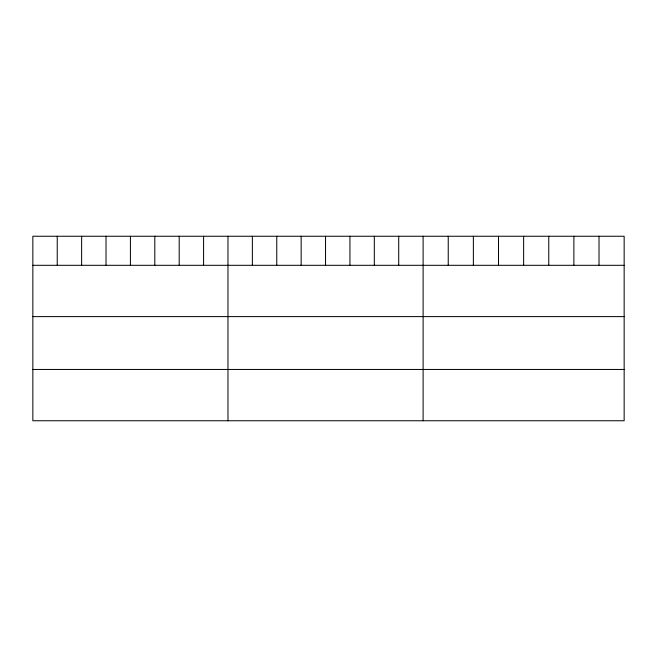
<?xml version="1.0" encoding="UTF-8"?>
<svg xmlns="http://www.w3.org/2000/svg" width="657" height="657" viewBox="0 0 657 657"><rect width="100%" height="100%" fill="white"/><g stroke="black" fill="none" stroke-linecap="round" stroke-linejoin="round"><path stroke-width="0.99" d="M624.15 265.305L624.15 420.751L32.85 420.751L32.85 236.249L624.15 236.249L624.15 265.305L32.85 265.305M32.85 316.608L624.15 316.608M32.85 369.456L624.15 369.456M599.02 236.249L599.02 265.305M573.889 236.249L573.889 265.305M548.759 236.249L548.759 265.305M523.629 236.249L523.629 265.305M498.499 236.249L498.499 265.305M473.368 236.249L473.368 265.305M448.238 236.249L448.238 265.305M423.108 236.249L423.108 420.751M398.717 236.249L398.717 265.305M374.326 236.249L374.326 265.305M349.935 236.249L349.935 265.305M325.543 236.249L325.543 265.305M301.152 236.249L301.152 265.305M276.761 236.249L276.761 265.305M252.37 236.249L252.37 265.305M227.979 236.249L227.979 420.751M203.588 236.249L203.588 265.305M179.197 236.249L179.197 265.305M154.806 236.249L154.806 265.305M130.415 236.249L130.415 265.305M106.023 236.249L106.023 265.305M81.632 236.249L81.632 265.305M57.241 236.249L57.241 265.305"/></g></svg>
